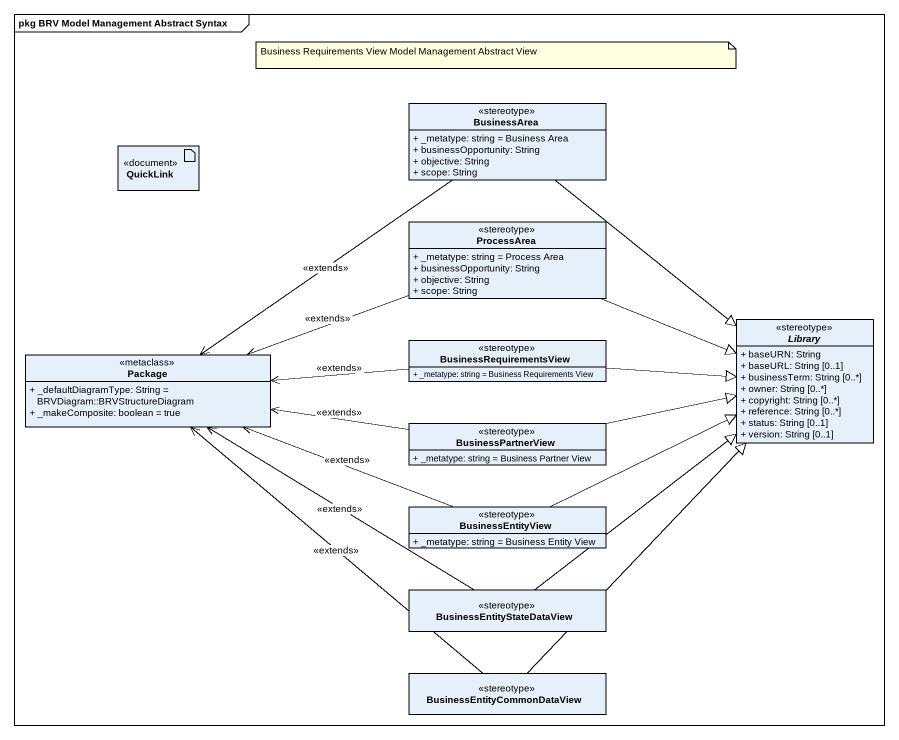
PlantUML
@startuml
mainframe pkg BRV Model Management Abstract Syntax
allowmixing
hide circle
hide empty members
skinparam classAttributeIconSize 0
class BusinessArea <<stereotype>> {
  + _metatype: string = Business Area
  + businessOpportunity: String
  + objective: String
  + scope: String
}
artifact QuickLink <<document>>
class ProcessArea <<stereotype>> {
  + _metatype: string = Process Area
  + businessOpportunity: String
  + objective: String
  + scope: String
}
abstract class Library <<stereotype>> {
  + baseURN: String
  + baseURL: String [0..1]
  + businessTerm: String [0..*]
  + owner: String [0..*]
  + copyright: String [0..*]
  + reference: String [0..*]
  + status: String [0..1]
  + version: String [0..1]
}
class "Package" as Package_ <<metaclass>> {
  + _defaultDiagramType: String = BRVDiagram::BRVStructureDiagram
  + _makeComposite: boolean = true
}
class BusinessRequirementsView <<stereotype>> {
  + _metatype: string = Business Requirements View
}
class BusinessPartnerView <<stereotype>> {
  + _metatype: string = Business Partner View
}
class BusinessEntityView <<stereotype>> {
  + _metatype: string = Business Entity View
}
class BusinessEntityStateDataView <<stereotype>>
class BusinessEntityCommonDataView <<stereotype>>
BusinessArea --|> Library
BusinessArea --> Package_ : <<extends>>
ProcessArea -right-|> Library
ProcessArea -left-> Package_ : <<extends>>
BusinessRequirementsView -right-|> Library
BusinessRequirementsView -left-> Package_ : <<extends>>
BusinessPartnerView -right-|> Library
BusinessPartnerView -left-> Package_ : <<extends>>
BusinessEntityView -right-|> Library
BusinessEntityView -left-> Package_ : <<extends>>
BusinessEntityStateDataView -up-|> Library
BusinessEntityStateDataView -up-> Package_ : <<extends>>
BusinessEntityCommonDataView -up-|> Library
BusinessEntityCommonDataView -up-> Package_ : <<extends>>
note as N1
  Business Requirements View Model Management Abstract View
end note
@enduml
